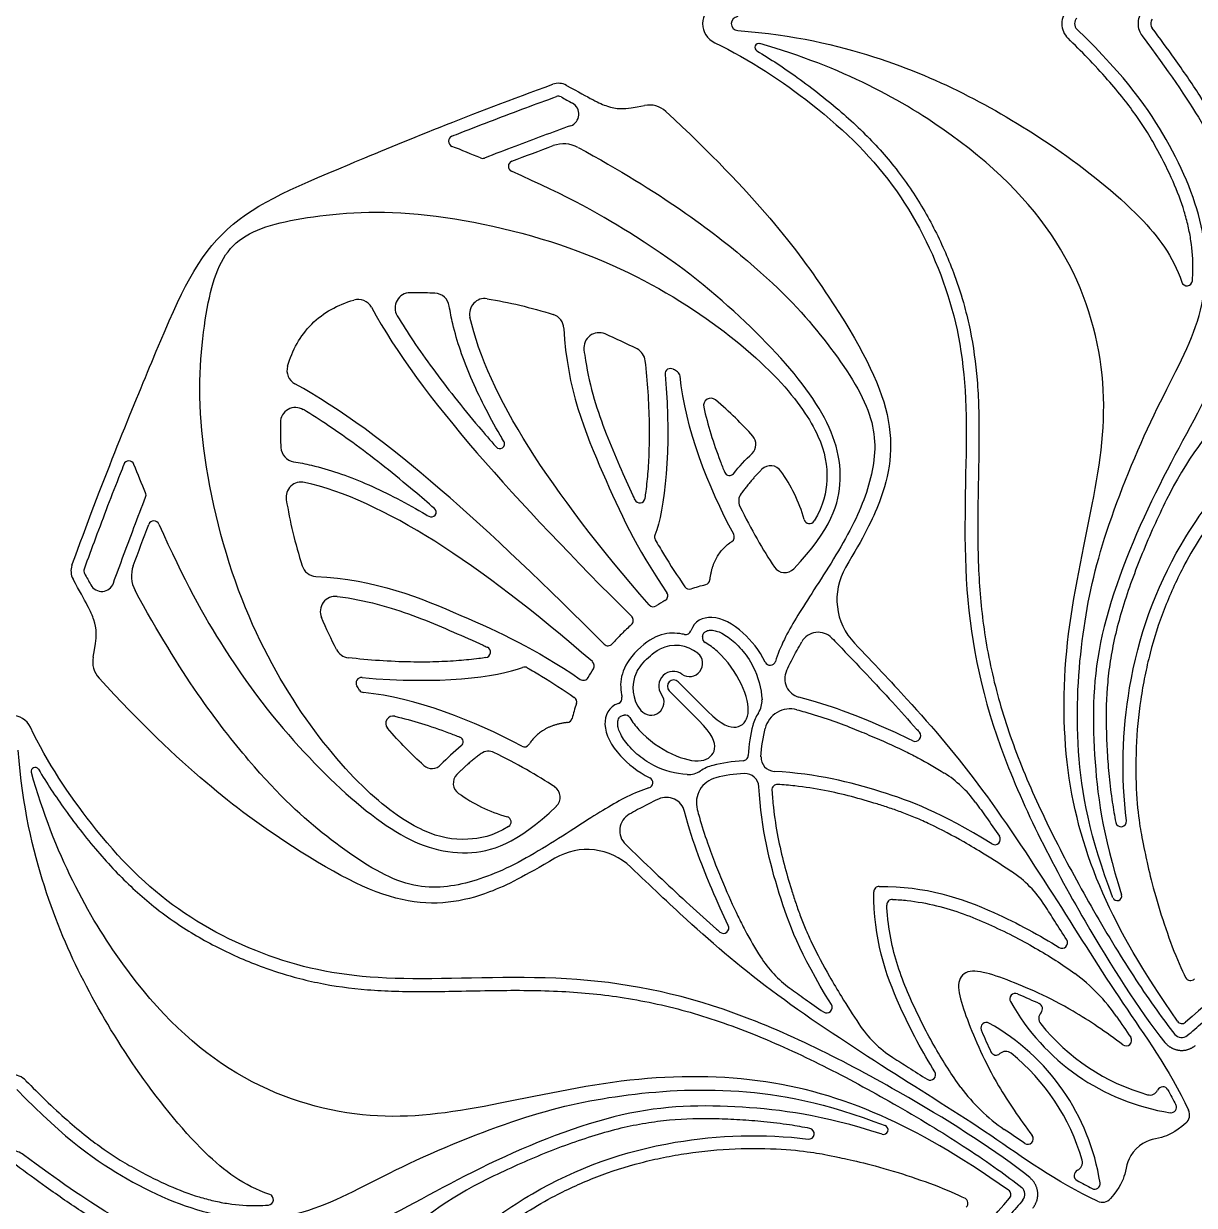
# Model space of a CAD drawing. Header units: millimetres. Extents: x -143 to 143, y -142 to 141.
# Drawn here: x -45.42 to -18.03, y -124.19 to -96.54 of the extents above; entities that cross this region are included whole.
import ezdxf

# ---------------------------------------------------------------- set-up
doc = ezdxf.new("R2010")
doc.units = ezdxf.units.MM
doc.header["$MEASUREMENT"] = 0
doc.layers.add('Layer 03', color=5, linetype='Continuous')

msp = doc.modelspace()

# ---------------------------------------------------------------- linework, layer by layer
at = {"layer": 'Layer 03'}
for p, q in [((-30.104, -111.936), (-29.409, -112.631)), ((-29.62, -112.842), (-30.315, -112.147))]:
    msp.add_line(p, q, dxfattribs=at)
for centre, radius, start, end in [((-29.038, -96.541), 0.495, 115.4523, 180), ((-20.647, -96.541), 0.481, 134.343, 180), ((-28.699, -96.541), 0.164, 94.172, 180), ((-20.647, -96.541), 0.182, 134.3429, 180), ((-18.864, -96.541), 0.481, 143.2008, 180), ((-18.864, -96.541), 0.182, 144.0871, 180), ((-29.038, -96.541), 0.495, 180, 244.5477), ((-28.699, -96.541), 0.164, 180, 265.828), ((-20.647, -96.541), 0.481, 180, 225.657), ((-20.647, -96.541), 0.182, 180, 225.6571), ((-18.864, -96.541), 0.481, 180, 216.7992), ((-18.864, -96.541), 0.182, 180, 215.9129), ((-28.22, -97.098), 0.0919, 74.1251, 239.2554), ((-32.906, -98.328), 0.392, 61.1203, 109.8677), ((-32.909, -98.366), 0.128, 61.0936, 109.8778), ((-32.72, -98.656), 0.291, 289.8224, 61.2145), ((-30.777, -99.004), 0.559, 47.2583, 102.0222), ((-35.353, -99.292), 0.128, 111.5825, 248.2942), ((-32.785, -100.055), 0.703, 61.5764, 110.2007), ((-34.682, -99.565), 0.128, 247.3991, 291.2665), ((-33.952, -99.878), 0.128, 110.9022, 246.1766), ((-18.201, -102.546), 0.128, 198.4953, 355.3185), ((-36.375, -103.191), 0.355, 90.5722, 210.8558), ((-37.595, -103.346), 0.355, 28.4229, 106.6733), ((-35.813, -103.203), 0.355, 9.1876, 87.3052), ((-34.632, -103.326), 0.355, 80.7574, 192.7529), ((-33.135, -103.684), 0.355, 2.5351, 72.4444), ((-31.958, -104.125), 0.355, 66.6666, 186.9298), ((-31.229, -104.467), 0.355, 6.6164, 63.0564), ((-38.905, -104.656), 0.355, 163.3267, 241.5771), ((-30.286, -104.736), 0.128, 58.068, 185.2854), ((-30.19, -104.797), 0.128, 5.6797, 57.3728), ((-29.341, -105.475), 0.172, 49.9063, 192.8358), ((-10.807, -111.542), 8.77, 134.8451, 153.8405), ((-39.06, -105.876), 0.355, 59.1442, 179.4278), ((-34.282, -106.369), 0.113, 221.0722, 30.7963), ((-28.575, -106.384), 0.29, 313.3355, 41.9323), ((-39.048, -106.438), 0.355, 182.6948, 260.8124), ((-42.959, -106.898), 0.128, 21.7058, 158.4175), ((-27.941, -107.172), 0.29, 34.651, 134.5768), ((-28.906, -106.994), 0.119, 202.1765, 321.0472), ((-42.686, -107.569), 0.128, 338.7335, 22.6009), ((-38.925, -107.62), 0.355, 77.2471, 189.2426), ((-28.4, -107.707), 0.29, 143.809, 205.9995), ((-31.007, -107.625), 0.128, 205.1575, 351.1619), ((-35.882, -107.969), 0.113, 239.2037, 48.9278), ((-42.373, -108.3), 0.128, 23.8234, 159.0978), ((-27.035, -108.108), 0.128, 195.2428, 328.9629), ((-30.531, -108.55), 0.128, 158.9167, 209.5229), ((-28.92, -108.547), 0.128, 303.4967, 28.1344), ((-43.923, -109.345), 0.392, 160.1323, 208.8797), ((-43.885, -109.342), 0.128, 160.1222, 208.9064), ((-42.197, -109.466), 0.703, 159.7993, 208.4236), ((-38.567, -109.116), 0.355, 197.5556, 267.4649), ((-27.613, -109.094), 0.29, 213.5435, 316.4286), ((-24.911, -110.011), 1.48, 149.5542, 223.83), ((-43.595, -109.531), 0.291, 208.7855, 340.1776), ((-29.845, -109.642), 0.128, 214.4176, 289.1753), ((-29.489, -109.538), 0.128, 283.3469, 353.7469), ((-38.126, -110.293), 0.355, 83.0702, 203.3334), ((-30.477, -109.927), 0.128, 299.1824, 34.0599), ((-30.688, -110.053), 0.128, 220.9569, 302.4433), ((-31.285, -110.504), 0.128, 311.4633, 44.9553), ((-29.93, -110.704), 0.128, 258.1539, 341.3555), ((-26.83, -111.221), 0.442, 44.0179, 150.39), ((-34.626, -111.244), 0.128, 278.8381, 64.8425), ((-31.747, -110.966), 0.128, 225.0447, 318.5367), ((-30.166, -111.906), 0.821, 50.6587, 116.4259), ((-29.41, -110.906), 0.128, 169.9876, 239.5243), ((-43.247, -111.474), 0.559, 167.9778, 222.7417), ((-37.784, -111.022), 0.355, 206.9436, 263.3836), ((-29.839, -111.508), 0.306, 234.3156, 50.6587), ((-33.701, -111.72), 0.128, 60.4771, 111.0833), ((-32.198, -111.563), 0.128, 327.5567, 49.0431), ((-27.953, -111.424), 0.128, 205.9045, 343.0847), ((-27.169, -111.867), 0.442, 155.399, 255.0624), ((-37.515, -111.965), 0.128, 84.7146, 211.932), ((-32.324, -111.774), 0.128, 235.9401, 330.8176), ((-30.345, -112.085), 0.821, 153.5741, 219.3413), ((-30.217, -112.034), 0.342, 135, 215.6832), ((-30.217, -112.034), 0.342, 54.3156, 135), ((-30.21, -112.042), 0.149, 135, 225), ((-30.21, -112.042), 0.149, 45, 135), ((-37.454, -112.061), 0.128, 212.6272, 264.3203), ((-30.743, -112.412), 0.306, 219.3413, 35.6858), ((-32.609, -112.406), 0.128, 340.8247, 55.5824), ((-31.547, -112.321), 0.128, 288.6445, 11.8461), ((-28.639, -112.386), 0.495, 325.729, 3.3078), ((-45.711, -113.213), 0.495, 25.4523, 90), ((-36.776, -112.91), 0.172, 77.1642, 220.0937), ((-31.345, -112.841), 0.128, 30.4757, 100.0124), ((-27.484, -113.173), 0.901, 145.7157, 166.1365), ((-27.484, -113.173), 0.603, 74.9109, 166.1365), ((-32.713, -112.762), 0.128, 276.2531, 346.6531), ((-35.257, -113.345), 0.119, 308.9528, 67.8235), ((-24.557, -113.203), 0.128, 243.7072, 41.0833), ((-34.544, -113.851), 0.29, 64.0005, 126.191), ((-33.704, -113.331), 0.128, 241.8656, 326.5033), ((-35.867, -113.676), 0.29, 228.0677, 316.6645), ((-29.078, -114.767), 0.901, 103.8635, 124.2843), ((-28.594, -113.657), 0.128, 272.7135, 315), ((-28.594, -113.657), 0.128, 315, 357.2865), ((-27.84, -113.705), 0.328, 177.5723, 266.5588), ((-45.154, -114.031), 0.0919, 30.7446, 195.8749), ((-35.079, -114.31), 0.29, 135.4232, 235.349), ((-29.865, -113.613), 0.495, 266.6922, 304.271), ((-28.546, -114.411), 0.328, 3.4412, 92.4277), ((-25.314, -116.339), 2.683, 36.1301, 57.6327), ((-33.157, -114.638), 0.29, 313.5714, 56.4565), ((-30.827, -114.298), 0.128, 286.9153, 64.0955), ((-29.078, -114.767), 0.603, 103.8635, 195.0891), ((-27.786, -114.466), 0.128, 135, 184.0006), ((-27.786, -114.466), 0.128, 85.9994, 135), ((-30.384, -115.082), 0.442, 14.9376, 114.601), ((-34.143, -115.216), 0.128, 301.0371, 74.7572), ((-31.031, -115.421), 0.442, 119.61, 225.9821), ((-19.741, -115.203), 0.126, 191.0633, 7.2504), ((-22.696, -115.621), 0.128, 238.3024, 34.3701), ((-32.24, -117.34), 1.48, 46.17, 120.4458), ((-23.785, -118.614), 2.683, 32.5272, 56.6405), ((-25.401, -116.85), 0.128, 135, 179.6884), ((-25.401, -116.85), 0.128, 90.3116, 135), ((-19.832, -116.95), 0.106, 201.1485, 17.6881), ((-25.096, -117.155), 0.128, 135, 182.6832), ((-25.096, -117.155), 0.128, 87.3168, 135), ((-29.048, -117.694), 0.128, 228.9167, 26.2928), ((-21.123, -118.043), 0.128, 237.8414, 32.2769), ((-25.912, -116.937), 2.683, 212.3673, 233.8699), ((-23.295, -122.131), 4.179, 34.2952, 53.7725), ((-18.118, -118.798), 0.128, 207.5699, 315.6142), ((-22.218, -119.356), 0.128, 67.6642, 209.2225), ((-17.792, -116.88), 5.199, 209.2225, 261.1342), ((-26.63, -119.555), 0.128, 235.6299, 31.6976), ((-21.466, -119.81), 0.201, 137.9342, 218.5761), ((-21.716, -119.585), 0.135, 317.9357, 64.5587), ((-23.637, -118.466), 2.683, 213.3595, 237.4728), ((-22.895, -120.033), 0.128, 60.7775, 202.3358), ((-25.371, -124.459), 5.199, 8.8658, 60.7775), ((-17.792, -116.88), 4.9, 218.5761, 254.2442), ((-18.316, -119.805), 0.128, 214.5916, 310.8652), ((-18.325, -120.061), 0.2, 218.5911, 310.0527), ((-19.622, -120.326), 0.128, 233.2147, 34.1867), ((-22.666, -120.536), 0.135, 205.4413, 312.0643), ((-22.441, -120.785), 0.201, 51.4239, 132.0658), ((-25.371, -124.459), 4.9, 15.7558, 51.4239), ((-24.208, -121.128), 0.128, 237.7231, 32.1586), ((-45.711, -121.604), 0.481, 44.343, 90), ((-20.12, -118.956), 4.179, 216.2275, 235.7048), ((-19.068, -121.403), 0.201, 254.2442, 334.8855), ((-18.764, -121.545), 0.135, 28.9851, 154.8855), ((-18.574, -121.89), 0.128, 261.1342, 26.7638), ((-18.393, -122.068), 0.256, 309.9059, 25.2853), ((-27.048, -122.51), 0.126, 262.7496, 78.9367), ((-25.301, -122.419), 0.106, 252.3119, 68.8515), ((-21.925, -122.629), 0.128, 235.8133, 36.7853), ((-45.711, -123.387), 0.481, 53.2008, 90), ((-20.848, -123.183), 0.201, 295.1145, 15.7558), ((-20.706, -123.487), 0.135, 115.1145, 241.0149), ((-30.709, -131.444), 8.77, 116.1595, 135.1549), ((-22.447, -123.935), 0.128, 319.1348, 55.4084), ((-22.19, -123.926), 0.2, 319.9473, 51.4089), ((-20.361, -123.677), 0.128, 243.2362, 8.8658), ((-39.705, -124.05), 0.128, 274.6815, 71.5047), ((-23.453, -124.133), 0.128, 314.3858, 62.4301), ((-20.183, -123.858), 0.256, 244.7147, 320.0941)]:
    msp.add_arc(centre, radius, start, end, dxfattribs=at)
for points, knots in [([(-18.232, -73.18), (-17.391, -73.907), (-16.151, -75.124), (-13.66, -78.004), (-10.064, -83.445), (-7.899, -88.712), (-6.542, -93.798), (-6.542, -96.541)], [1088.146715, 1088.146715, 1088.146715, 1088.146715, 1093.810649, 1100.21275, 1106.614851, 1113.016952, 1119.419053, 1119.419053, 1119.419053, 1119.419053]), ([(-28.711, -96.704), (-27.377, -96.801), (-25.33, -97.304), (-23.314, -98.185), (-21.296, -99.374), (-19.314, -100.933), (-18.526, -101.978), (-18.322, -102.587)], [235.044337, 235.044337, 235.044337, 235.044337, 238.032527, 241.129911, 244.227296, 247.32468, 249.703186, 249.703186, 249.703186, 249.703186]), ([(-19.931, -116.988), (-20.478, -115.573), (-20.867, -113.438), (-20.677, -110.726), (-20.201, -108.563), (-18.962, -105.521), (-17.774, -103.517), (-17.673, -101.414), (-18.564, -99.289), (-19.586, -97.832), (-20.774, -96.671)], [451.230978, 451.230978, 451.230978, 451.230978, 454.389975, 457.687904, 460.985833, 464.283762, 467.581691, 470.879619, 474.177548, 477.358218, 477.358218, 477.358218, 477.358218]), ([(-17.169, -104.728), (-17.038, -104.431), (-16.799, -103.821), (-16.597, -103.028), (-16.516, -102.373), (-16.502, -101.871), (-16.546, -101.349), (-16.655, -100.803), (-16.836, -100.227), (-17.098, -99.61), (-17.455, -98.933), (-17.924, -98.173), (-18.455, -97.401), (-18.835, -96.883), (-19.011, -96.647)], [304.208517, 304.208517, 304.208517, 304.208517, 305.349042, 306.505762, 307.078273, 307.662381, 308.270284, 308.915867, 309.614873, 310.387348, 311.269798, 312.302375, 313.526044, 314.55959, 314.55959, 314.55959, 314.55959]), ([(-6.542, -96.541), (-6.542, -99.283), (-7.899, -104.369), (-10.064, -109.636), (-13.66, -115.077), (-16.151, -117.957), (-17.391, -119.174), (-18.232, -119.901)], [1119.419053, 1119.419053, 1119.419053, 1119.419053, 1125.821154, 1132.223255, 1138.625356, 1145.027457, 1150.691391, 1150.691391, 1150.691391, 1150.691391]), ([(-18.196, -120.214), (-18.075, -120.113), (-17.736, -119.823), (-17.199, -119.338), (-16.597, -118.759), (-15.838, -117.992), (-14.905, -116.997), (-13.78, -115.701), (-12.608, -114.256), (-11.419, -112.619), (-10.277, -110.792), (-9.196, -108.849), (-8.362, -107.192), (-7.753, -105.892), (-7.35, -104.982), (-6.99, -104.117), (-6.672, -103.258), (-6.384, -102.345), (-6.113, -101.323), (-5.853, -100.18), (-5.663, -99.162), (-5.539, -98.324), (-5.467, -97.707), (-5.42, -97.114), (-5.408, -96.728), (-5.408, -96.541)], [1215.133531, 1215.133531, 1215.133531, 1215.133531, 1215.685419, 1216.70253, 1217.674477, 1218.619658, 1220.49467, 1222.467281, 1224.649054, 1227.028724, 1229.573291, 1232.213685, 1234.840184, 1236.088698, 1237.258006, 1238.335973, 1239.381483, 1240.475002, 1241.697724, 1243.096486, 1244.590432, 1245.339092, 1246.07073, 1246.771712, 1247.428954, 1247.428954, 1247.428954, 1247.428954]), ([(-29.251, -96.987), (-28.43, -97.378), (-26.659, -98.569), (-24.886, -100.351), (-23.658, -102.89), (-23.256, -105.472), (-23.533, -109.584), (-22.802, -113.377), (-20.809, -117.279), (-19.337, -119.593), (-18.715, -120.373)], [556.879557, 556.879557, 556.879557, 556.879557, 560.172466, 564.380196, 568.587926, 572.795656, 577.003386, 581.211116, 585.418846, 588.683082, 588.683082, 588.683082, 588.683082]), ([(-18.421, -119.877), (-19.249, -118.677), (-20.313, -116.862), (-21.12, -114.078), (-21.097, -110.825), (-20.303, -107.491), (-19.978, -104.826), (-20.897, -101.736), (-23.357, -99.145), (-26.267, -97.557), (-28.195, -97.009)], [1150.943435, 1150.943435, 1150.943435, 1150.943435, 1154.962464, 1159.119623, 1163.276783, 1167.433942, 1171.591102, 1175.748261, 1179.90542, 1183.910982, 1183.910982, 1183.910982, 1183.910982]), ([(-18.073, -102.556), (-18.066, -102.469), (-18.051, -102.157), (-18.082, -101.727), (-18.169, -101.275), (-18.295, -100.807), (-18.521, -100.211), (-18.827, -99.603), (-19.117, -99.099), (-19.382, -98.694), (-19.691, -98.28), (-20.076, -97.822), (-20.513, -97.351), (-20.829, -97.035), (-20.983, -96.884)], [203.104881, 203.104881, 203.104881, 203.104881, 203.412375, 204.203645, 204.61271, 205.02872, 205.906846, 206.845773, 207.418891, 207.949614, 208.545051, 209.233619, 210.048928, 210.804184, 210.804184, 210.804184, 210.804184]), ([(-19.249, -96.829), (-18.059, -98.419), (-16.826, -100.517), (-16.713, -102.75), (-17.521, -104.976), (-19.06, -107.581), (-20.399, -110.954), (-20.428, -113.551), (-20.188, -115.488), (-19.731, -116.918)], [425.096174, 425.096174, 425.096174, 425.096174, 428.620186, 432.352443, 436.0847, 439.816957, 443.549214, 447.281471, 450.849813, 450.849813, 450.849813, 450.849813]), ([(-28.267, -97.177), (-27.943, -97.369), (-27.44, -97.702), (-26.788, -98.193), (-26.293, -98.6), (-25.841, -99.011), (-25.429, -99.434), (-25.039, -99.89), (-24.572, -100.523), (-24.076, -101.368), (-23.669, -102.305), (-23.417, -103.09), (-23.222, -103.904), (-23.115, -104.696), (-23.07, -105.538), (-23.064, -106.235), (-23.078, -107.007), (-23.095, -107.81), (-23.099, -108.63), (-23.072, -109.648), (-22.945, -110.923), (-22.667, -112.183), (-22.338, -113.217), (-22.032, -114.018), (-21.676, -114.831), (-21.141, -115.932), (-20.537, -117.036), (-19.897, -118.12), (-19.407, -118.9), (-18.942, -119.583), (-18.629, -120.001), (-18.481, -120.186)], [1184.221197, 1184.221197, 1184.221197, 1184.221197, 1185.545515, 1186.339123, 1187.085935, 1187.798022, 1188.485453, 1189.158382, 1189.904747, 1191.248886, 1192.592871, 1193.486326, 1194.145288, 1195.530868, 1196.288957, 1197.108358, 1197.980296, 1198.999765, 1199.932431, 1200.859633, 1202.57877, 1204.426653, 1205.383654, 1206.390397, 1207.436461, 1208.501937, 1210.690514, 1211.856913, 1212.923305, 1213.92924, 1214.758901, 1214.758901, 1214.758901, 1214.758901]), ([(-40.78, -101.471), (-40.115, -100.805), (-38.425, -100.081), (-34.964, -98.655), (-33.039, -97.959)], [450.250983, 450.250983, 450.250983, 450.250983, 455.856796, 460.691588, 460.691588, 460.691588, 460.691588]), ([(-32.716, -97.985), (-32.16, -98.292), (-31.775, -98.511), (-31.379, -98.561), (-30.893, -98.457)], [461.082521, 461.082521, 461.082521, 461.082521, 462.404079, 463.650697, 463.650697, 463.650697, 463.650697]), ([(-35.4, -99.173), (-35.327, -99.145), (-34.753, -98.918), (-33.938, -98.606), (-33.193, -98.333), (-32.952, -98.246)], [24.641326, 24.641326, 24.641326, 24.641326, 24.915686, 26.809399, 27.70653, 27.70653, 27.70653, 27.70653]), ([(-30.398, -98.594), (-28.268, -100.562), (-26.302, -103.182), (-24.927, -105.794), (-25.247, -107.57), (-25.77, -108.552), (-26.187, -109.261)], [464.276386, 464.276386, 464.276386, 464.276386, 468.418463, 472.733361, 477.048259, 480.02213, 480.02213, 480.02213, 480.02213]), ([(-32.622, -98.929), (-33.057, -99.086), (-33.73, -99.335), (-34.399, -99.592), (-34.636, -99.684)], [28.970922, 28.970922, 28.970922, 28.970922, 30.597475, 31.490134, 31.490134, 31.490134, 31.490134]), ([(-32.45, -99.436), (-30.491, -100.497), (-28.077, -102.32), (-26.659, -103.895), (-25.465, -105.654), (-25.484, -106.994), (-26.001, -108.353), (-27.054, -109.98), (-27.573, -110.794), (-27.782, -111.3), (-27.831, -111.461)], [704.147634, 704.147634, 704.147634, 704.147634, 706.483902, 708.92954, 711.375178, 713.820816, 716.266454, 718.712092, 721.15773, 722.490111, 722.490111, 722.490111, 722.490111]), ([(-27.403, -109.294), (-26.515, -108.361), (-26.123, -107.081), (-26.689, -105.475), (-28.431, -103.515), (-30.574, -101.757), (-32.7, -100.571), (-34.003, -99.995)], [684.428371, 684.428371, 684.428371, 684.428371, 687.780935, 691.607621, 695.434307, 699.260993, 701.882107, 701.882107, 701.882107, 701.882107]), ([(-40.516, -101.735), (-40.165, -101.383), (-39.102, -101.064), (-36.385, -100.812), (-32.502, -101.672), (-29.601, -103.205), (-27.598, -104.911), (-26.716, -106.255), (-26.571, -107.137), (-26.702, -107.804), (-26.925, -108.174)], [656.773832, 656.773832, 656.773832, 656.773832, 659.431542, 662.089253, 664.746965, 667.404676, 670.062387, 672.720098, 675.377809, 677.562648, 677.562648, 677.562648, 677.562648]), ([(-19.616, -115.187), (-19.748, -114.151), (-19.667, -111.797), (-18.545, -108.659), (-16.134, -105.804), (-12.444, -103.155), (-9.777, -101.447)], [160.32193, 160.32193, 160.32193, 160.32193, 164.937776, 170.479314, 176.020851, 181.496701, 181.496701, 181.496701, 181.496701]), ([(-44.292, -109.212), (-43.596, -107.287), (-42.17, -103.826), (-41.446, -102.137), (-40.78, -101.471)], [439.810379, 439.810379, 439.810379, 439.810379, 444.64517, 450.250983, 450.250983, 450.250983, 450.250983]), ([(-34.077, -115.326), (-34.447, -115.549), (-35.114, -115.68), (-35.996, -115.535), (-37.34, -114.653), (-39.047, -112.65), (-40.579, -109.75), (-41.439, -105.866), (-41.187, -103.149), (-40.868, -102.086), (-40.516, -101.735)], [635.985016, 635.985016, 635.985016, 635.985016, 638.169854, 640.827565, 643.485276, 646.142987, 648.800699, 651.45841, 654.116121, 656.773832, 656.773832, 656.773832, 656.773832]), ([(-35.797, -102.848), (-35.876, -102.844), (-36.07, -102.837), (-36.264, -102.835), (-36.378, -102.836)], [44.0425708, 44.0425708, 44.0425708, 44.0425708, 44.3089683, 44.6937393, 44.6937393, 44.6937393, 44.6937393]), ([(-36.68, -103.374), (-36.56, -103.573), (-36.293, -103.992), (-35.845, -104.627), (-35.332, -105.295), (-34.833, -105.903), (-34.504, -106.287), (-34.367, -106.443)], [45.566951, 45.566951, 45.566951, 45.566951, 46.384178, 47.311174, 48.298308, 49.342446, 50.073884, 50.073884, 50.073884, 50.073884]), ([(-34.185, -106.312), (-34.215, -106.263), (-34.375, -105.99), (-34.645, -105.5), (-34.957, -104.839), (-35.205, -104.198), (-35.37, -103.636), (-35.44, -103.286), (-35.463, -103.146)], [39.454403, 39.454403, 39.454403, 39.454403, 39.65514, 40.565332, 41.419285, 42.221617, 42.977999, 43.475467, 43.475467, 43.475467, 43.475467]), ([(-32.78, -103.669), (-32.719, -105.058), (-31.805, -107.246), (-31.112, -108.76), (-30.371, -109.855)], [83.848614, 83.848614, 83.848614, 83.848614, 87.804277, 91.845718, 91.845718, 91.845718, 91.845718]), ([(-32.311, -104.168), (-32.3, -104.253), (-32.245, -104.643), (-32.091, -105.308), (-31.804, -106.126), (-31.485, -106.871), (-31.26, -107.384), (-31.138, -107.646), (-31.123, -107.679)], [44.228055, 44.228055, 44.228055, 44.228055, 44.531672, 45.611575, 46.620775, 47.572615, 48.460288, 48.588807, 48.588807, 48.588807, 48.588807]), ([(-30.88, -107.645), (-30.872, -107.591), (-30.842, -107.381), (-30.803, -106.993), (-30.776, -106.46), (-30.772, -105.595), (-30.82, -104.91), (-30.876, -104.426)], [38.338815, 38.338815, 38.338815, 38.338815, 38.531039, 39.082107, 39.70952, 40.406483, 42.119188, 42.119188, 42.119188, 42.119188]), ([(-35.808, -107.884), (-35.965, -107.747), (-36.348, -107.418), (-36.956, -106.919), (-37.624, -106.406), (-38.259, -105.958), (-38.678, -105.691), (-38.877, -105.571)], [48.67465, 48.67465, 48.67465, 48.67465, 49.406088, 50.450226, 51.437361, 52.364356, 53.181583, 53.181583, 53.181583, 53.181583]), ([(-39.415, -105.873), (-39.416, -105.987), (-39.414, -106.181), (-39.407, -106.375), (-39.403, -106.454)], [54.0547948, 54.0547948, 54.0547948, 54.0547948, 54.4395658, 54.7059633, 54.7059633, 54.7059633, 54.7059633]), ([(-43.078, -106.851), (-43.106, -106.924), (-43.333, -107.498), (-43.645, -108.313), (-43.918, -109.059), (-44.005, -109.299)], [24.641326, 24.641326, 24.641326, 24.641326, 24.915686, 26.809399, 27.70653, 27.70653, 27.70653, 27.70653]), ([(-39.105, -106.788), (-38.965, -106.811), (-38.615, -106.881), (-38.053, -107.046), (-37.412, -107.294), (-36.751, -107.607), (-36.261, -107.876), (-35.988, -108.036), (-35.939, -108.066)], [55.273067, 55.273067, 55.273067, 55.273067, 55.770536, 56.526917, 57.329249, 58.183202, 59.093394, 59.294131, 59.294131, 59.294131, 59.294131]), ([(-43.322, -109.629), (-43.165, -109.194), (-42.916, -108.521), (-42.659, -107.852), (-42.567, -107.615)], [28.970922, 28.970922, 28.970922, 28.970922, 30.597475, 31.490134, 31.490134, 31.490134, 31.490134]), ([(-18.678, -107.676), (-18.781, -107.885), (-19.074, -108.506), (-19.42, -109.346), (-19.704, -110.186), (-19.872, -110.792), (-19.99, -111.375), (-20.084, -112.117), (-20.101, -112.854), (-20.067, -113.591), (-20.025, -114.166), (-19.958, -114.713), (-19.896, -115.07), (-19.865, -115.227)], [150.7237, 150.7237, 150.7237, 150.7237, 151.541702, 153.137681, 153.914323, 154.653946, 155.346116, 156.003813, 157.281199, 157.929257, 158.596762, 159.305634, 159.867703, 159.867703, 159.867703, 159.867703]), ([(-17.132, -107.542), (-17.172, -107.59), (-17.335, -107.787), (-17.602, -108.136), (-17.954, -108.66), (-18.352, -109.351), (-18.753, -110.236), (-19.028, -111.095), (-19.191, -111.804), (-19.319, -112.538), (-19.408, -113.48), (-19.394, -114.619), (-19.297, -115.375), (-19.223, -115.747), (-18.939, -117.074), (-18.428, -118.482), (-18.232, -118.858)], [106.663297, 106.663297, 106.663297, 106.663297, 106.833107, 107.359887, 107.865368, 108.55698, 109.534705, 110.5169, 111.015324, 111.521428, 112.553346, 113.595453, 114.630436, 115.630436, 116.630436, 117.498885, 117.498885, 117.498885, 117.498885]), ([(-42.256, -108.248), (-41.681, -109.551), (-40.494, -111.677), (-38.736, -113.82), (-36.776, -115.562), (-35.17, -116.128), (-33.89, -115.737), (-32.957, -114.848)], [752.495083, 752.495083, 752.495083, 752.495083, 755.116198, 758.942884, 762.76957, 766.596256, 769.948819, 769.948819, 769.948819, 769.948819]), ([(-30.642, -108.614), (-30.579, -108.725), (-30.36, -109.099), (-30.123, -109.462), (-29.95, -109.714)], [59.561373, 59.561373, 59.561373, 59.561373, 60.009674, 61.084476, 61.084476, 61.084476, 61.084476]), ([(-38.582, -109.471), (-37.193, -109.532), (-35.005, -110.446), (-33.491, -111.14), (-32.396, -111.88)], [83.848614, 83.848614, 83.848614, 83.848614, 87.804277, 91.845718, 91.845718, 91.845718, 91.845718]), ([(-43.794, -111.358), (-43.69, -110.872), (-43.74, -110.476), (-43.959, -110.091), (-44.266, -109.535)], [436.85127, 436.85127, 436.85127, 436.85127, 438.097888, 439.419445, 439.419445, 439.419445, 439.419445]), ([(-30.79, -114.42), (-30.951, -114.469), (-31.457, -114.678), (-32.271, -115.197), (-33.898, -116.25), (-35.257, -116.767), (-36.597, -116.786), (-38.356, -115.592), (-39.931, -114.174), (-41.754, -111.76), (-42.815, -109.801)], [731.887079, 731.887079, 731.887079, 731.887079, 733.219461, 735.665098, 738.110736, 740.556374, 743.002012, 745.44765, 747.893287, 750.229556, 750.229556, 750.229556, 750.229556]), ([(-38.083, -109.94), (-37.998, -109.951), (-37.608, -110.006), (-36.943, -110.16), (-36.125, -110.447), (-35.38, -110.766), (-34.867, -110.991), (-34.605, -111.113), (-34.572, -111.128)], [44.228055, 44.228055, 44.228055, 44.228055, 44.531672, 45.611575, 46.620775, 47.572615, 48.460288, 48.588807, 48.588807, 48.588807, 48.588807]), ([(-28.069, -111.48), (-28.207, -111.195), (-28.627, -110.685), (-29.293, -110.321), (-29.731, -110.514), (-29.809, -110.745)], [722.849248, 722.849248, 722.849248, 722.849248, 723.73823, 724.86764, 725.848377, 725.848377, 725.848377, 725.848377]), ([(-29.956, -110.83), (-29.975, -110.826), (-30.3, -110.763), (-30.659, -110.799), (-31.055, -111.196)], [726.066199, 726.066199, 726.066199, 726.066199, 726.13015, 727.188595, 727.188595, 727.188595, 727.188595]), ([(-29.536, -110.884), (-29.534, -110.87), (-29.527, -110.843), (-29.513, -110.809), (-29.495, -110.783), (-29.465, -110.756), (-29.424, -110.739), (-29.374, -110.731), (-29.306, -110.729), (-29.206, -110.747), (-29.074, -110.802), (-28.929, -110.894), (-28.715, -111.07), (-28.514, -111.299), (-28.253, -111.736), (-28.16, -112.087), (-28.144, -112.358)], [103.770829, 103.770829, 103.770829, 103.770829, 103.819684, 103.866996, 103.901144, 103.931095, 104.004964, 104.054217, 104.110962, 104.243988, 104.40881, 104.610317, 104.845793, 105.381034, 105.673565, 106.629489, 106.629489, 106.629489, 106.629489]), ([(-29.409, -112.631), (-29.091, -112.949), (-28.703, -113.091), (-28.392, -112.742), (-28.556, -112.022), (-29.026, -111.333), (-29.374, -111.076), (-29.475, -111.016)], [98.954007, 98.954007, 98.954007, 98.954007, 100.012452, 101.070896, 102.129341, 103.187786, 103.588783, 103.588783, 103.588783, 103.588783]), ([(-27.571, -111.683), (-27.494, -111.515), (-27.395, -111.324), (-27.253, -111.071), (-27.214, -111.002)], [39.454391, 39.454391, 39.454391, 39.454391, 40.436261, 40.774838, 40.774838, 40.774838, 40.774838]), ([(-26.512, -110.913), (-26.462, -110.964), (-26.189, -111.248), (-25.712, -111.746), (-25.098, -112.404), (-24.69, -112.857), (-24.482, -113.094), (-24.46, -113.119)], [41.736211, 41.736211, 41.736211, 41.736211, 41.986355, 43.121357, 44.157364, 45.148221, 45.264124, 45.264124, 45.264124, 45.264124]), ([(-25.978, -111.036), (-25.527, -111.507), (-24.486, -112.611), (-23.005, -114.341), (-21.166, -117.151), (-19.796, -119.378), (-18.619, -120.989), (-18.161, -121.959)], [482.269402, 482.269402, 482.269402, 482.269402, 484.427589, 487.953876, 491.480162, 495.006449, 498.333229, 498.333229, 498.333229, 498.333229]), ([(-34.606, -111.371), (-34.66, -111.379), (-34.87, -111.409), (-35.258, -111.448), (-35.791, -111.476), (-36.656, -111.479), (-37.341, -111.431), (-37.825, -111.375)], [48.971046, 48.971046, 48.971046, 48.971046, 49.163269, 49.714337, 50.34175, 51.038713, 52.751418, 52.751418, 52.751418, 52.751418]), ([(-31.055, -111.196), (-31.452, -111.592), (-31.488, -111.952), (-31.425, -112.277), (-31.422, -112.295)], [727.188595, 727.188595, 727.188595, 727.188595, 728.24704, 728.310991, 728.310991, 728.310991, 728.310991]), ([(-31.08, -111.72), (-31.057, -111.673), (-30.987, -111.562), (-30.9, -111.463), (-30.844, -111.407)], [26.9452079, 26.9452079, 26.9452079, 26.9452079, 27.1270633, 27.4057227, 27.4057227, 27.4057227, 27.4057227]), ([(-30.844, -111.407), (-30.788, -111.351), (-30.69, -111.264), (-30.578, -111.194), (-30.532, -111.171)], [20.9453787, 20.9453787, 20.9453787, 20.9453787, 21.224038, 21.4058935, 21.4058935, 21.4058935, 21.4058935]), ([(-33.637, -111.609), (-33.526, -111.672), (-33.152, -111.891), (-32.789, -112.128), (-32.537, -112.301)], [74.876881, 74.876881, 74.876881, 74.876881, 75.325182, 76.399983, 76.399983, 76.399983, 76.399983]), ([(-32.99, -116.064), (-33.699, -116.481), (-34.681, -117.004), (-36.457, -117.324), (-39.069, -115.949), (-41.689, -113.984), (-43.657, -111.853)], [420.479836, 420.479836, 420.479836, 420.479836, 423.453708, 427.768606, 432.083504, 436.225581, 436.225581, 436.225581, 436.225581]), ([(-31.506, -112.443), (-31.737, -112.52), (-31.93, -112.958), (-31.566, -113.625), (-31.056, -114.044), (-30.772, -114.182)], [728.528813, 728.528813, 728.528813, 728.528813, 729.50955, 730.63896, 731.527942, 731.527942, 731.527942, 731.527942]), ([(-24.614, -113.318), (-24.875, -113.189), (-25.555, -112.886), (-26.512, -112.499), (-27.283, -112.294)], [45.676134, 45.676134, 45.676134, 45.676134, 47.014455, 48.987703, 48.987703, 48.987703, 48.987703]), ([(-29.893, -114.107), (-30.164, -114.091), (-30.515, -113.998), (-30.952, -113.737), (-31.181, -113.536), (-31.357, -113.322), (-31.449, -113.177), (-31.504, -113.045), (-31.522, -112.945), (-31.52, -112.877), (-31.512, -112.827), (-31.495, -112.786), (-31.469, -112.756), (-31.442, -112.738), (-31.408, -112.724), (-31.381, -112.717), (-31.367, -112.715)], [109.654398, 109.654398, 109.654398, 109.654398, 110.610322, 110.902853, 111.438094, 111.673571, 111.875077, 112.0399, 112.172925, 112.22967, 112.278923, 112.352792, 112.382743, 112.416891, 112.464203, 112.513058, 112.513058, 112.513058, 112.513058]), ([(-31.235, -112.776), (-31.175, -112.877), (-30.918, -113.225), (-30.229, -113.695), (-29.509, -113.859), (-29.16, -113.548), (-29.302, -113.16), (-29.62, -112.842)], [112.695105, 112.695105, 112.695105, 112.695105, 113.096101, 114.154546, 115.212991, 116.271435, 117.32988, 117.32988, 117.32988, 117.32988]), ([(-27.327, -112.591), (-27.267, -112.608), (-27.005, -112.68), (-26.572, -112.817), (-26.053, -113.01), (-25.481, -113.248), (-24.966, -113.474), (-24.395, -113.762), (-24.08, -113.945), (-23.878, -114.074)], [66.17557, 66.17557, 66.17557, 66.17557, 66.396813, 67.129836, 67.770916, 68.339064, 69.307369, 69.745827, 70.586668, 70.586668, 70.586668, 70.586668]), ([(-21.879, -123.536), (-22.658, -122.914), (-24.972, -121.442), (-28.874, -119.449), (-32.667, -118.718), (-36.779, -118.995), (-39.361, -118.593), (-41.9, -117.366), (-43.682, -115.592), (-44.873, -113.821), (-45.264, -113)], [556.784705, 556.784705, 556.784705, 556.784705, 560.04894, 564.256671, 568.464401, 572.672131, 576.879861, 581.087591, 585.295321, 588.58823, 588.58823, 588.58823, 588.58823]), ([(-39.665, -123.929), (-40.273, -123.725), (-41.318, -122.937), (-42.877, -120.955), (-44.066, -118.938), (-44.947, -116.921), (-45.45, -114.874), (-45.547, -113.54)], [219.811694, 219.811694, 219.811694, 219.811694, 222.190201, 225.287585, 228.38497, 231.482354, 234.470544, 234.470544, 234.470544, 234.470544]), ([(-22.374, -123.83), (-23.574, -123.002), (-25.389, -121.938), (-28.173, -121.131), (-31.426, -121.154), (-34.76, -121.948), (-37.425, -122.273), (-40.515, -121.354), (-43.106, -118.894), (-44.694, -115.984), (-45.242, -114.056)], [1150.943435, 1150.943435, 1150.943435, 1150.943435, 1154.962464, 1159.119623, 1163.276783, 1167.433942, 1171.591102, 1175.748261, 1179.90542, 1183.910982, 1183.910982, 1183.910982, 1183.910982]), ([(-45.075, -113.984), (-44.882, -114.308), (-44.549, -114.811), (-44.059, -115.463), (-43.651, -115.958), (-43.24, -116.41), (-42.817, -116.822), (-42.361, -117.212), (-41.728, -117.679), (-40.883, -118.175), (-39.946, -118.582), (-39.161, -118.834), (-38.347, -119.03), (-37.555, -119.136), (-36.713, -119.181), (-36.016, -119.187), (-35.244, -119.173), (-34.441, -119.156), (-33.621, -119.152), (-32.603, -119.179), (-31.328, -119.306), (-30.068, -119.584), (-29.034, -119.913), (-28.233, -120.219), (-27.42, -120.575), (-26.319, -121.11), (-25.215, -121.714), (-24.131, -122.354), (-23.351, -122.845), (-22.668, -123.309), (-22.25, -123.623), (-22.065, -123.77)], [1184.221197, 1184.221197, 1184.221197, 1184.221197, 1185.545515, 1186.339123, 1187.085935, 1187.798022, 1188.485453, 1189.158382, 1189.904747, 1191.248886, 1192.592871, 1193.486326, 1194.145288, 1195.530868, 1196.288957, 1197.108358, 1197.980296, 1198.999765, 1199.932431, 1200.859633, 1202.57877, 1204.426653, 1205.383655, 1206.390397, 1207.436461, 1208.501937, 1210.690514, 1211.856913, 1212.923305, 1213.92924, 1214.758901, 1214.758901, 1214.758901, 1214.758901]), ([(-22.763, -115.73), (-23.976, -114.981), (-25.367, -114.468), (-26.843, -114.094), (-27.86, -114.033)], [73.30733, 73.30733, 73.30733, 73.30733, 76.59858, 80.001421, 80.001421, 80.001421, 80.001421]), ([(-26.521, -119.488), (-27.271, -118.275), (-27.783, -116.884), (-28.157, -115.408), (-28.218, -114.391)], [73.30733, 73.30733, 73.30733, 73.30733, 76.598581, 80.001421, 80.001421, 80.001421, 80.001421]), ([(-22.31, -116.374), (-22.521, -116.235), (-22.888, -115.999), (-23.519, -115.623), (-24.053, -115.338), (-24.539, -115.12), (-24.855, -114.995), (-25.157, -114.889), (-25.552, -114.763), (-26.056, -114.615), (-26.696, -114.468), (-27.275, -114.38), (-27.643, -114.347), (-27.777, -114.338)], [129.531603, 129.531603, 129.531603, 129.531603, 130.419041, 131.064653, 132.111939, 132.544091, 132.936667, 133.305671, 133.6667, 134.393665, 135.150184, 135.975333, 136.447233, 136.447233, 136.447233, 136.447233]), ([(-30.568, -114.68), (-30.736, -114.757), (-30.927, -114.856), (-31.18, -114.998), (-31.249, -115.037)], [39.454391, 39.454391, 39.454391, 39.454391, 40.436261, 40.774838, 40.774838, 40.774838, 40.774838]), ([(-27.913, -114.475), (-27.904, -114.608), (-27.871, -114.976), (-27.784, -115.555), (-27.636, -116.195), (-27.488, -116.699), (-27.362, -117.094), (-27.256, -117.396), (-27.131, -117.712), (-26.913, -118.198), (-26.628, -118.732), (-26.252, -119.363), (-26.016, -119.73), (-25.877, -119.941)], [136.703799, 136.703799, 136.703799, 136.703799, 137.175699, 138.000849, 138.757368, 139.484333, 139.845361, 140.214366, 140.606942, 141.039094, 142.086379, 142.731991, 143.619429, 143.619429, 143.619429, 143.619429]), ([(-28.933, -117.637), (-29.062, -117.376), (-29.365, -116.696), (-29.752, -115.739), (-29.957, -114.969)], [45.676134, 45.676134, 45.676134, 45.676134, 47.014455, 48.987703, 48.987703, 48.987703, 48.987703]), ([(-29.66, -114.924), (-29.643, -114.984), (-29.571, -115.246), (-29.434, -115.679), (-29.241, -116.198), (-29.003, -116.77), (-28.777, -117.285), (-28.489, -117.856), (-28.306, -118.171), (-28.177, -118.373)], [66.17557, 66.17557, 66.17557, 66.17557, 66.396813, 67.129836, 67.770916, 68.339064, 69.307369, 69.745827, 70.586668, 70.586668, 70.586668, 70.586668]), ([(-23.148, -114.758), (-23.062, -114.876), (-22.874, -115.138), (-22.69, -115.403), (-22.59, -115.548)], [71.765709, 71.765709, 71.765709, 71.765709, 72.278432, 72.898746, 72.898746, 72.898746, 72.898746]), ([(-31.338, -115.739), (-31.287, -115.789), (-31.003, -116.063), (-30.505, -116.539), (-29.847, -117.153), (-29.394, -117.562), (-29.157, -117.769), (-29.132, -117.791)], [41.736211, 41.736211, 41.736211, 41.736211, 41.986355, 43.121357, 44.157364, 45.148221, 45.264124, 45.264124, 45.264124, 45.264124]), ([(-20.292, -124.09), (-21.262, -123.632), (-22.873, -122.455), (-25.1, -121.085), (-27.91, -119.246), (-29.64, -117.765), (-30.744, -116.725), (-31.215, -116.273)], [402.168737, 402.168737, 402.168737, 402.168737, 405.495517, 409.021804, 412.54809, 416.074377, 418.232564, 418.232564, 418.232564, 418.232564]), ([(-24.099, -121.06), (-24.377, -120.617), (-25.059, -119.369), (-25.535, -117.942), (-25.529, -116.849)], [116.065857, 116.065857, 116.065857, 116.065857, 118.264634, 121.261896, 121.261896, 121.261896, 121.261896]), ([(-25.402, -116.722), (-24.309, -116.716), (-22.882, -117.193), (-21.634, -117.874), (-21.191, -118.152)], [121.495884, 121.495884, 121.495884, 121.495884, 124.493147, 126.691923, 126.691923, 126.691923, 126.691923]), ([(-23.492, -121.425), (-23.598, -121.28), (-23.804, -120.977), (-24.097, -120.492), (-24.381, -119.967), (-24.651, -119.406), (-24.897, -118.816), (-25.093, -118.181), (-25.192, -117.623), (-25.219, -117.276), (-25.224, -117.161)], [131.105865, 131.105865, 131.105865, 131.105865, 131.739444, 132.392352, 133.097323, 133.833183, 134.579289, 135.345098, 136.16187, 136.56706, 136.56706, 136.56706, 136.56706]), ([(-25.09, -117.027), (-24.975, -117.032), (-24.628, -117.059), (-24.07, -117.158), (-23.435, -117.354), (-22.845, -117.6), (-22.284, -117.87), (-21.76, -118.154), (-21.274, -118.447), (-20.971, -118.653), (-20.826, -118.759)], [109.554081, 109.554081, 109.554081, 109.554081, 109.959271, 110.776043, 111.541851, 112.287958, 113.023818, 113.728789, 114.381696, 115.015276, 115.015276, 115.015276, 115.015276]), ([(-21.015, -117.975), (-21.108, -117.828), (-21.277, -117.56), (-21.446, -117.293), (-21.523, -117.172)], [127.096234, 127.096234, 127.096234, 127.096234, 127.706912, 128.209412, 128.209412, 128.209412, 128.209412]), ([(-23.452, -118.799), (-23.637, -118.985), (-23.391, -119.772), (-22.783, -121.186), (-22.122, -122.151), (-21.823, -122.552)], [123.06057, 123.06057, 123.06057, 123.06057, 125.040286, 127.020002, 128.342655, 128.342655, 128.342655, 128.342655]), ([(-19.699, -120.428), (-20.1, -120.129), (-21.065, -119.468), (-22.479, -118.86), (-23.266, -118.614), (-23.452, -118.799)], [117.778486, 117.778486, 117.778486, 117.778486, 119.101138, 121.080854, 123.06057, 123.06057, 123.06057, 123.06057]), ([(-27.493, -119.103), (-27.376, -119.189), (-27.113, -119.377), (-26.848, -119.561), (-26.703, -119.661)], [71.765709, 71.765709, 71.765709, 71.765709, 72.278432, 72.898746, 72.898746, 72.898746, 72.898746]), ([(-22.169, -119.237), (-22.158, -119.242), (-21.985, -119.313), (-21.815, -119.389), (-21.658, -119.463)], [60.8855787, 60.8855787, 60.8855787, 60.8855787, 60.9300558, 61.5409811, 61.5409811, 61.5409811, 61.5409811]), ([(-23.014, -120.082), (-23.009, -120.093), (-22.938, -120.266), (-22.862, -120.436), (-22.788, -120.593)], [60.8855787, 60.8855787, 60.8855787, 60.8855787, 60.9300558, 61.5409811, 61.5409811, 61.5409811, 61.5409811]), ([(-25.079, -120.728), (-24.958, -120.805), (-24.691, -120.975), (-24.423, -121.144), (-24.276, -121.236)], [114.548368, 114.548368, 114.548368, 114.548368, 115.050869, 115.661546, 115.661546, 115.661546, 115.661546]), ([(-45.367, -121.268), (-45.216, -121.422), (-44.9, -121.738), (-44.429, -122.175), (-43.971, -122.56), (-43.557, -122.869), (-43.152, -123.134), (-42.648, -123.424), (-42.04, -123.73), (-41.444, -123.956), (-40.976, -124.082), (-40.524, -124.169), (-40.095, -124.2), (-39.782, -124.185), (-39.695, -124.178)], [211.701829, 211.701829, 211.701829, 211.701829, 212.457085, 213.272394, 213.960962, 214.556399, 215.087122, 215.66024, 216.599167, 217.477293, 217.893303, 218.302368, 219.093638, 219.401132, 219.401132, 219.401132, 219.401132]), ([(-45.58, -121.477), (-44.42, -122.665), (-42.962, -123.687), (-40.837, -124.578), (-38.734, -124.477), (-36.73, -123.289), (-33.688, -122.05), (-31.525, -121.574), (-28.814, -121.384), (-26.678, -121.773), (-25.263, -122.32)], [372.110634, 372.110634, 372.110634, 372.110634, 375.291304, 378.589232, 381.887161, 385.18509, 388.483019, 391.780948, 395.078876, 398.237873, 398.237873, 398.237873, 398.237873]), ([(-25.333, -122.52), (-26.763, -122.063), (-28.7, -121.823), (-31.297, -121.852), (-34.67, -123.191), (-37.275, -124.73), (-39.501, -125.538), (-41.734, -125.425), (-43.832, -124.192), (-45.422, -123.002)], [398.619039, 398.619039, 398.619039, 398.619039, 402.187381, 405.919638, 409.651894, 413.384151, 417.116408, 420.848665, 424.372678, 424.372678, 424.372678, 424.372678]), ([(-27.024, -122.386), (-27.181, -122.355), (-27.538, -122.293), (-28.086, -122.226), (-28.66, -122.184), (-29.397, -122.15), (-30.134, -122.167), (-30.876, -122.261), (-31.459, -122.379), (-32.065, -122.547), (-32.905, -122.831), (-33.745, -123.177), (-34.366, -123.471), (-34.575, -123.573)], [226.952984, 226.952984, 226.952984, 226.952984, 227.515053, 228.223925, 228.891431, 229.539489, 230.816875, 231.474571, 232.166741, 232.906364, 233.683007, 235.278986, 236.096988, 236.096988, 236.096988, 236.096988]), ([(-18.228, -122.265), (-18.487, -122.481), (-18.841, -122.645), (-19.175, -122.645), (-19.39, -122.861)], [398.236076, 398.236076, 398.236076, 398.236076, 399.014411, 400.004829, 400.004829, 400.004829, 400.004829]), ([(-40.804, -132.474), (-39.096, -129.807), (-36.447, -126.117), (-33.592, -123.706), (-30.454, -122.584), (-28.1, -122.503), (-27.064, -122.635)], [205.323986, 205.323986, 205.323986, 205.323986, 210.799836, 216.341373, 221.882911, 226.498758, 226.498758, 226.498758, 226.498758]), ([(-34.709, -125.119), (-34.661, -125.079), (-34.464, -124.917), (-34.115, -124.649), (-33.591, -124.297), (-32.9, -123.899), (-32.015, -123.498), (-31.156, -123.223), (-30.448, -123.06), (-29.713, -122.932), (-28.771, -122.843), (-27.632, -122.857), (-26.876, -122.954), (-26.504, -123.028), (-25.177, -123.312), (-23.769, -123.823), (-23.393, -124.019)], [106.663297, 106.663297, 106.663297, 106.663297, 106.833107, 107.359887, 107.865368, 108.55698, 109.534705, 110.5169, 111.015324, 111.521428, 112.553346, 113.595453, 114.630436, 115.630436, 116.630436, 117.498885, 117.498885, 117.498885, 117.498885]), ([(-19.39, -122.861), (-19.606, -123.076), (-19.606, -123.41), (-19.77, -123.764), (-19.986, -124.023)], [400.004829, 400.004829, 400.004829, 400.004829, 400.995247, 401.773583, 401.773583, 401.773583, 401.773583]), ([(-37.523, -125.082), (-37.82, -125.213), (-38.43, -125.452), (-39.224, -125.654), (-39.878, -125.735), (-40.38, -125.749), (-40.902, -125.705), (-41.448, -125.596), (-42.024, -125.415), (-42.641, -125.154), (-43.318, -124.796), (-44.079, -124.327), (-44.85, -123.796), (-45.368, -123.416), (-45.604, -123.24)], [251.734547, 251.734547, 251.734547, 251.734547, 252.875072, 254.031793, 254.604304, 255.188412, 255.796314, 256.441897, 257.140903, 257.913378, 258.795829, 259.828406, 261.052074, 262.08562, 262.08562, 262.08562, 262.08562]), ([(-45.711, -135.709), (-42.968, -135.709), (-37.882, -134.352), (-32.615, -132.187), (-27.174, -128.591), (-24.294, -126.1), (-23.077, -124.86), (-22.35, -124.019)], [1119.419053, 1119.419053, 1119.419053, 1119.419053, 1125.821154, 1132.223255, 1138.625356, 1145.027456, 1150.691391, 1150.691391, 1150.691391, 1150.691391]), ([(-22.037, -124.055), (-22.138, -124.176), (-22.428, -124.515), (-22.913, -125.052), (-23.492, -125.654), (-24.259, -126.413), (-25.254, -127.347), (-26.551, -128.471), (-27.995, -129.643), (-29.632, -130.832), (-31.459, -131.974), (-33.402, -133.055), (-35.059, -133.889), (-36.359, -134.498), (-37.269, -134.901), (-38.134, -135.261), (-38.993, -135.579), (-39.906, -135.867), (-40.928, -136.138), (-42.071, -136.398), (-43.09, -136.589), (-43.927, -136.712), (-44.544, -136.784), (-45.137, -136.831), (-45.523, -136.843), (-45.711, -136.843)], [1215.133531, 1215.133531, 1215.133531, 1215.133531, 1215.685419, 1216.70253, 1217.674477, 1218.619658, 1220.49467, 1222.467281, 1224.649054, 1227.028724, 1229.573291, 1232.213685, 1234.840184, 1236.088698, 1237.258006, 1238.335973, 1239.381483, 1240.475002, 1241.697724, 1243.096486, 1244.590432, 1245.339092, 1246.07073, 1246.771712, 1247.428954, 1247.428954, 1247.428954, 1247.428954])]:
    msp.add_open_spline(points, degree=3, knots=knots, dxfattribs=at)
for points, degree in [([(-32.847, -98.254), (-32.758, -98.303), (-32.669, -98.352), (-32.58, -98.401)], 3), ([(-34.732, -99.683), (-34.944, -99.595), (-35.166, -99.504), (-35.4, -99.411)], 3), ([(-33.997, -99.759), (-33.675, -99.635), (-33.352, -99.514), (-33.028, -99.395)], 3), ([(-38.681, -103.57), (-38.406, -103.295), (-38.07, -103.118), (-37.697, -103.006)], 3), ([(-34.574, -102.975), (-34.066, -103.058), (-33.553, -103.18), (-33.028, -103.346)], 3), ([(-37.283, -103.177), (-36.146, -105.277), (-33.869, -107.735), (-31.194, -110.413)], 3), ([(-39.245, -104.554), (-39.133, -104.181), (-38.956, -103.845), (-38.681, -103.57)], 3), ([(-30.785, -110.137), (-33.115, -107.452), (-34.564, -105.231), (-34.978, -103.404)], 3), ([(-31.068, -104.15), (-31.311, -104.027), (-31.562, -103.909), (-31.817, -103.799)], 3), ([(-30.413, -104.748), (-30.248, -106.531), (-30.424, -107.918), (-30.65, -108.504)], 3), ([(-30.121, -104.689), (-30.153, -104.668), (-30.185, -104.648), (-30.218, -104.628)], 3), ([(-31.838, -111.057), (-34.516, -108.382), (-36.974, -106.105), (-39.074, -104.968)], 3), ([(-28.807, -108.487), (-29.401, -107.376), (-29.941, -106.002), (-30.063, -104.784)], 3), ([(-29.508, -105.513), (-29.414, -105.926), (-29.281, -106.352), (-29.123, -106.77)], 3), ([(-28.359, -106.19), (-28.614, -105.907), (-28.899, -105.622), (-29.23, -105.344)], 3), ([(-28.813, -107.069), (-28.674, -106.897), (-28.528, -106.739), (-28.376, -106.595)], 3), ([(-42.568, -107.52), (-42.656, -107.307), (-42.747, -107.085), (-42.84, -106.851)], 3), ([(-29.123, -106.77), (-29.088, -106.86), (-29.053, -106.95), (-29.017, -107.039)], 3), ([(-28.145, -106.965), (-28.4, -107.216), (-28.634, -107.536)], 2), ([(-27.158, -108.142), (-27.275, -107.714), (-27.464, -107.351), (-27.703, -107.007)], 3), ([(-32.114, -111.466), (-34.799, -109.136), (-37.02, -107.687), (-38.847, -107.273)], 3), ([(-39.276, -107.677), (-39.193, -108.185), (-39.071, -108.698), (-38.905, -109.223)], 3), ([(-28.661, -107.835), (-28.401, -108.366), (-28.12, -108.855), (-27.855, -109.255)], 3), ([(-42.856, -109.223), (-42.737, -108.9), (-42.616, -108.576), (-42.493, -108.254)], 3), ([(-29.362, -109.552), (-29.296, -108.949), (-28.849, -108.654)], 2), ([(-43.997, -109.404), (-43.948, -109.493), (-43.899, -109.582), (-43.85, -109.671)], 3), ([(-29.803, -109.763), (-29.688, -109.723), (-29.573, -109.69), (-29.459, -109.663)], 3), ([(-30.415, -110.039), (-30.483, -110.077), (-30.551, -110.118), (-30.62, -110.161)], 3), ([(-38.101, -111.183), (-38.225, -110.94), (-38.342, -110.689), (-38.452, -110.434)], 3), ([(-31.433, -110.819), (-31.509, -110.895), (-31.582, -110.973), (-31.651, -111.051)], 3), ([(-31.2, -110.6), (-31.278, -110.669), (-31.356, -110.742), (-31.433, -110.819)], 3), ([(-37.503, -111.838), (-35.721, -112.003), (-34.333, -111.827), (-33.747, -111.601)], 3), ([(-32.212, -111.837), (-32.174, -111.768), (-32.133, -111.7), (-32.09, -111.631)], 3), ([(-37.562, -112.13), (-37.583, -112.098), (-37.603, -112.066), (-37.623, -112.033)], 3), ([(-33.765, -113.444), (-34.876, -112.85), (-36.249, -112.31), (-37.467, -112.189)], 3), ([(-32.488, -112.448), (-32.528, -112.563), (-32.561, -112.678), (-32.588, -112.792)], 3), ([(-36.738, -112.743), (-36.325, -112.837), (-35.899, -112.97), (-35.481, -113.129)], 3), ([(-36.061, -113.892), (-36.344, -113.637), (-36.629, -113.352), (-36.907, -113.021)], 3), ([(-32.699, -112.889), (-33.302, -112.955), (-33.597, -113.402)], 2), ([(-28.359, -112.957), (-28.414, -113.176), (-28.455, -113.413), (-28.466, -113.663)], 3), ([(-28.168, -113.691), (-28.159, -113.461), (-28.121, -113.237), (-28.069, -113.029)], 3), ([(-35.481, -113.129), (-35.391, -113.163), (-35.301, -113.198), (-35.212, -113.234)], 3), ([(-35.182, -113.438), (-35.354, -113.577), (-35.513, -113.723), (-35.656, -113.875)], 3), ([(-34.715, -113.617), (-35.035, -113.851), (-35.286, -114.106)], 2), ([(-32.996, -114.396), (-33.396, -114.131), (-33.885, -113.85), (-34.416, -113.591)], 3), ([(-28.588, -113.785), (-28.838, -113.797), (-29.075, -113.838), (-29.294, -113.892)], 3), ([(-28.56, -114.083), (-28.791, -114.092), (-29.014, -114.13), (-29.222, -114.182)], 3), ([(-35.244, -114.549), (-34.9, -114.787), (-34.537, -114.976), (-34.109, -115.093)], 3), ([(-19.843, -119.776), (-19.734, -119.935), (-19.625, -120.094), (-19.516, -120.254)], 3), ([(-18.646, -121.48), (-18.582, -121.596), (-18.52, -121.714), (-18.46, -121.833)], 3), ([(-21.997, -122.735), (-22.157, -122.626), (-22.316, -122.517), (-22.475, -122.408)], 3), ([(-20.771, -123.605), (-20.655, -123.669), (-20.537, -123.731), (-20.418, -123.791)], 3)]:
    msp.add_open_spline(points, degree=degree, dxfattribs=at)
for points, knots in [([(-18.715, -120.373), (-18.582, -120.536), (-18.374, -120.558), (-18.164, -120.579), (-18.003, -120.443)], [588.6830815, 588.6830815, 588.6830815, 588.8703963, 588.8703963, 589.0577111, 589.0577111, 589.0577111]), ([(-21.808, -124.248), (-21.672, -124.087), (-21.693, -123.877), (-21.715, -123.669), (-21.879, -123.536)], [556.4100753, 556.4100753, 556.4100753, 556.5973901, 556.5973901, 556.7847049, 556.7847049, 556.7847049])]:
    msp.add_rational_spline(points, [1, 0.921420374374, 1, 0.921420374374, 1], degree=2, knots=knots, dxfattribs=at)

doc.saveas('drawing.dxf')
